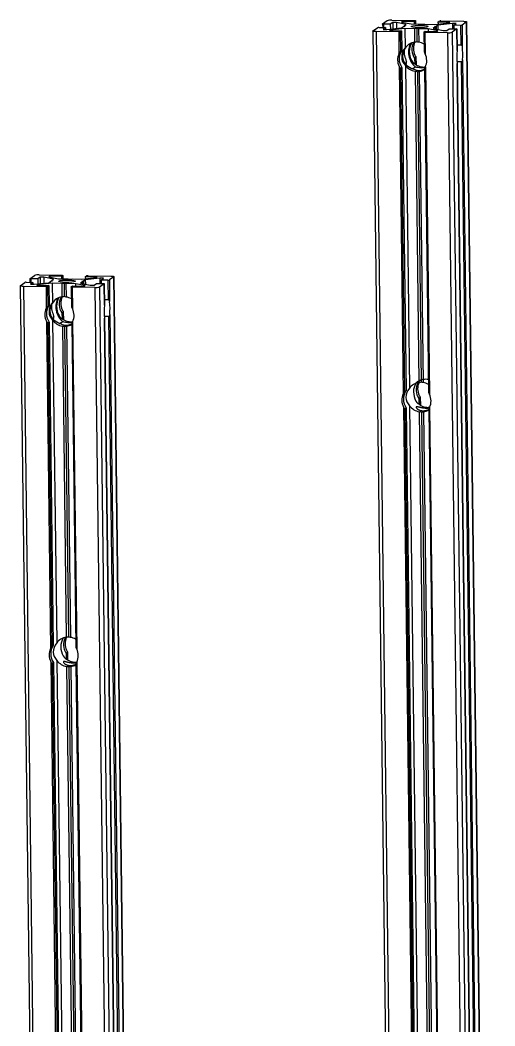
# Model space of a CAD drawing. Header units: millimetres. Extents: x 0 to 279, y 0 to 216.
# Drawn here: x 126.78 to 138.5, y 142.18 to 167.04 of the extents above; entities that cross this region are included whole.
import ezdxf

# ---------------------------------------------------------------- set-up
doc = ezdxf.new("R2010")
doc.units = ezdxf.units.MM

msp = doc.modelspace()

# ---------------------------------------------------------------- linework, layer by layer
at = {"color": 7, "linetype": 'Continuous', "lineweight": 25}
for p, q in [((135.492, 166.771), (135.604, 166.852)), ((135.639, 166.855), (135.806, 166.853)), ((135.733, 166.945), (135.845, 167.026)), ((135.733, 166.944), (135.734, 166.854)), ((135.806, 166.853), (135.747, 166.81)), ((135.923, 166.938), (135.757, 166.94)), ((135.806, 166.853), (135.807, 166.809)), ((135.839, 166.809), (136.199, 166.847)), ((135.982, 166.98), (135.923, 166.938)), ((135.923, 166.938), (135.925, 166.818)), ((136.283, 166.83), (135.923, 166.792)), ((135.962, 167.038), (136.521, 167.029)), ((136.074, 166.978), (135.982, 166.98)), ((135.982, 166.98), (135.984, 166.824)), ((136.314, 166.93), (136.074, 166.978)), ((136.074, 166.978), (136.076, 166.834)), ((136.217, 167.005), (136.199, 166.992)), ((136.199, 166.992), (136.439, 166.944)), ((136.199, 166.847), (136.247, 166.881)), ((136.512, 167), (136.217, 167.005)), ((136.217, 167.005), (136.218, 166.988)), ((136.247, 166.881), (136.286, 166.888)), ((136.267, 166.896), (136.314, 166.93)), ((136.286, 166.888), (136.267, 166.896)), ((136.267, 166.896), (136.267, 166.885)), ((136.52, 166.827), (136.283, 166.83)), ((136.283, 166.83), (136.289, 166.356)), ((136.439, 166.944), (136.677, 166.94)), ((136.545, 167.024), (136.512, 167)), ((136.512, 167), (136.512, 166.943)), ((136.577, 166.83), (136.52, 166.827)), ((136.52, 166.827), (136.524, 166.494)), ((136.546, 166.942), (136.545, 167.025)), ((136.622, 166.825), (136.577, 166.83)), ((136.577, 166.83), (136.581, 166.501)), ((136.859, 166.821), (136.622, 166.825)), ((136.622, 166.825), (136.626, 166.492)), ((136.677, 166.94), (136.722, 166.935)), ((136.722, 166.935), (136.778, 166.938)), ((136.778, 166.938), (137.016, 166.934)), ((137.099, 166.773), (136.859, 166.821)), ((136.859, 166.821), (136.86, 166.763)), ((137.031, 166.869), (136.984, 166.835)), ((136.984, 166.835), (137.224, 166.786)), ((137.052, 166.884), (137.012, 166.877)), ((137.012, 166.877), (137.031, 166.869)), ((137.016, 166.934), (137.376, 166.973)), ((137.031, 166.869), (137.032, 166.825)), ((137.099, 166.918), (137.052, 166.884)), ((137.052, 166.884), (137.052, 166.821)), ((137.459, 166.956), (137.099, 166.918)), ((137.099, 166.918), (137.1, 166.811)), ((137.1, 166.991), (137.133, 167.015)), ((137.394, 166.986), (137.1, 166.991)), ((137.1, 166.991), (137.101, 166.944)), ((137.169, 167.019), (137.727, 167.01)), ((137.316, 166.785), (137.375, 166.827)), ((137.375, 166.827), (137.542, 166.825)), ((137.376, 166.973), (137.394, 166.986)), ((137.551, 166.955), (137.459, 166.956)), ((137.459, 166.956), (137.461, 166.826)), ((137.492, 166.912), (137.551, 166.955)), ((137.659, 166.91), (137.492, 166.912)), ((137.492, 166.912), (137.493, 166.826)), ((137.572, 166.299), (137.566, 166.821)), ((137.659, 166.91), (137.665, 166.427)), ((137.806, 166.994), (137.694, 166.913)), ((137.694, 166.913), (137.701, 166.381)), ((137.806, 166.994), (138.503, 111.367)), ((138.505, 111.37), (137.808, 166.997)), ((135.491, 166.768), (136.187, 111.141)), ((136.13, 166.746), (135.571, 166.755)), ((135.571, 166.755), (136.268, 111.128)), ((135.747, 166.81), (135.839, 166.809)), ((135.923, 166.792), (135.904, 166.779)), ((135.904, 166.779), (136.198, 166.774)), ((135.923, 166.792), (135.923, 166.778)), ((136.13, 166.746), (136.137, 166.213)), ((136.198, 166.774), (136.165, 166.75)), ((136.165, 166.75), (136.171, 166.267)), ((136.198, 166.774), (136.204, 166.291)), ((136.753, 166.74), (136.759, 166.256)), ((136.754, 166.74), (136.787, 166.765)), ((137.336, 166.727), (136.777, 166.736)), ((136.777, 166.736), (136.784, 166.203)), ((136.787, 166.765), (137.081, 166.76)), ((137.081, 166.76), (137.099, 166.773)), ((137.224, 166.786), (137.316, 166.785)), ((137.336, 166.727), (138.033, 111.099)), ((137.565, 166.82), (137.454, 166.739)), ((137.454, 166.739), (138.15, 111.112)), ((137.565, 166.82), (137.572, 166.287)), ((136.451, 166.476), (136.445, 166.469)), ((137.571, 166.428), (137.665, 166.427)), ((136.171, 166.267), (136.204, 166.291)), ((136.556, 166.122), (136.523, 166.097)), ((136.523, 166.097), (136.525, 165.958)), ((136.559, 165.935), (136.557, 166.123)), ((137.572, 166.287), (137.571, 166.299)), ((136.141, 165.893), (136.242, 157.8)), ((136.21, 165.871), (136.176, 165.847)), ((136.176, 165.847), (136.277, 157.854)), ((136.21, 165.871), (136.31, 157.878)), ((136.294, 165.919), (136.394, 157.943)), ((136.764, 165.838), (136.864, 157.843)), ((136.788, 165.883), (136.889, 157.79)), ((137.67, 166.007), (137.572, 166.008)), ((137.576, 165.967), (138.161, 119.271)), ((137.576, 165.957), (137.576, 165.967)), ((138.161, 119.283), (137.577, 165.957)), ((137.67, 166.007), (138.254, 119.411)), ((137.705, 166.06), (138.29, 119.365)), ((136.533, 165.774), (136.629, 158.081)), ((136.59, 165.773), (136.686, 158.088)), ((136.635, 165.772), (136.731, 158.079)), ((127.023, 160.647), (127.135, 160.728)), ((127.023, 160.646), (127.024, 160.556)), ((127.214, 160.64), (127.047, 160.642)), ((127.272, 160.682), (127.214, 160.64)), ((127.214, 160.64), (127.215, 160.52)), ((127.253, 160.74), (127.812, 160.731)), ((127.365, 160.681), (127.272, 160.682)), ((127.272, 160.682), (127.274, 160.526)), ((127.605, 160.633), (127.365, 160.681)), ((127.365, 160.681), (127.366, 160.536)), ((127.508, 160.707), (127.489, 160.694)), ((127.489, 160.694), (127.73, 160.646)), ((127.802, 160.703), (127.508, 160.707)), ((127.508, 160.707), (127.508, 160.69)), ((127.557, 160.598), (127.605, 160.633)), ((127.73, 160.646), (127.967, 160.642)), ((127.835, 160.727), (127.802, 160.703)), ((127.802, 160.703), (127.803, 160.645)), ((127.837, 160.644), (127.836, 160.728)), ((127.967, 160.642), (128.012, 160.637)), ((128.012, 160.637), (128.069, 160.641)), ((128.069, 160.641), (128.306, 160.637)), ((128.306, 160.637), (128.666, 160.675)), ((128.389, 160.62), (128.342, 160.586)), ((128.749, 160.659), (128.389, 160.62)), ((128.389, 160.62), (128.391, 160.514)), ((128.39, 160.693), (128.423, 160.717)), ((128.684, 160.689), (128.39, 160.693)), ((128.39, 160.693), (128.391, 160.646)), ((128.459, 160.721), (129.018, 160.712)), ((128.666, 160.675), (128.684, 160.689)), ((128.841, 160.657), (128.749, 160.659)), ((128.749, 160.659), (128.751, 160.528)), ((128.783, 160.615), (128.841, 160.657)), ((128.949, 160.612), (128.783, 160.615)), ((128.783, 160.615), (128.784, 160.528)), ((128.949, 160.612), (128.955, 160.129)), ((129.096, 160.696), (128.985, 160.616)), ((128.985, 160.616), (128.991, 160.083)), ((129.096, 160.696), (129.793, 105.069)), ((129.795, 105.072), (129.098, 160.699)), ((126.781, 160.47), (127.478, 104.843)), ((126.783, 160.473), (126.894, 160.554)), ((127.42, 160.448), (126.861, 160.457)), ((126.861, 160.457), (127.558, 104.83)), ((126.93, 160.558), (127.096, 160.555)), ((127.096, 160.555), (127.038, 160.512)), ((127.038, 160.512), (127.13, 160.511)), ((127.096, 160.555), (127.097, 160.512)), ((127.13, 160.511), (127.49, 160.549)), ((127.213, 160.494), (127.195, 160.481)), ((127.195, 160.481), (127.489, 160.476)), ((127.573, 160.533), (127.213, 160.494)), ((127.213, 160.494), (127.213, 160.481)), ((127.42, 160.448), (127.427, 159.916)), ((127.489, 160.476), (127.455, 160.452)), ((127.455, 160.452), (127.461, 159.969)), ((127.489, 160.476), (127.495, 159.994)), ((127.49, 160.549), (127.537, 160.584)), ((127.537, 160.584), (127.577, 160.591)), ((127.577, 160.591), (127.557, 160.598)), ((127.557, 160.598), (127.558, 160.587)), ((127.81, 160.529), (127.573, 160.533)), ((127.573, 160.533), (127.579, 160.058)), ((127.867, 160.532), (127.81, 160.529)), ((127.81, 160.529), (127.814, 160.196)), ((127.912, 160.527), (127.867, 160.532)), ((127.867, 160.532), (127.871, 160.203)), ((128.149, 160.524), (127.912, 160.527)), ((127.912, 160.527), (127.916, 160.195)), ((128.043, 160.442), (128.049, 159.958)), ((128.044, 160.443), (128.077, 160.467)), ((128.626, 160.429), (128.067, 160.438)), ((128.067, 160.438), (128.074, 159.905)), ((128.077, 160.467), (128.371, 160.462)), ((128.39, 160.475), (128.149, 160.524)), ((128.149, 160.524), (128.15, 160.466)), ((128.322, 160.571), (128.274, 160.537)), ((128.274, 160.537), (128.514, 160.489)), ((128.342, 160.586), (128.302, 160.579)), ((128.302, 160.579), (128.322, 160.571)), ((128.322, 160.571), (128.322, 160.527)), ((128.342, 160.586), (128.343, 160.523)), ((128.371, 160.462), (128.39, 160.475)), ((128.514, 160.489), (128.606, 160.487)), ((128.606, 160.487), (128.665, 160.53)), ((128.626, 160.429), (129.323, 104.802)), ((128.665, 160.53), (128.832, 160.527)), ((128.855, 160.522), (128.744, 160.442)), ((128.744, 160.442), (129.441, 104.814)), ((128.855, 160.522), (128.862, 159.99)), ((128.863, 160.001), (128.856, 160.523)), ((127.741, 160.179), (127.735, 160.171)), ((128.861, 160.131), (128.955, 160.129)), ((127.461, 159.969), (127.495, 159.994)), ((128.862, 159.99), (128.862, 160.001)), ((127.584, 159.622), (127.684, 151.645)), ((127.846, 159.824), (127.813, 159.8)), ((127.813, 159.8), (127.815, 159.66)), ((127.849, 159.637), (127.847, 159.826)), ((128.961, 159.709), (128.862, 159.711)), ((128.866, 159.669), (129.451, 112.974)), ((128.866, 159.66), (128.866, 159.669)), ((129.451, 112.985), (128.867, 159.66)), ((128.961, 159.709), (129.544, 113.113)), ((128.995, 159.763), (129.58, 113.067)), ((127.431, 159.596), (127.532, 151.502)), ((127.5, 159.573), (127.467, 159.549)), ((127.467, 159.549), (127.567, 151.556)), ((127.5, 159.573), (127.6, 151.58)), ((127.823, 159.476), (127.92, 151.783)), ((127.88, 159.476), (127.977, 151.79)), ((127.925, 159.474), (128.022, 151.781)), ((128.054, 159.54), (128.155, 151.545)), ((128.078, 159.585), (128.179, 151.492)), ((136.277, 157.854), (136.31, 157.878)), ((136.662, 157.708), (136.628, 157.684)), ((136.628, 157.684), (136.63, 157.544)), ((136.664, 157.521), (136.662, 157.71)), ((136.246, 157.48), (136.725, 119.197)), ((136.315, 157.458), (136.282, 157.434)), ((136.282, 157.434), (136.76, 119.251)), ((136.315, 157.458), (136.793, 119.275)), ((136.399, 157.506), (136.877, 119.34)), ((136.87, 157.424), (137.348, 119.24)), ((136.893, 157.469), (137.373, 119.187)), ((136.639, 157.36), (137.113, 119.478)), ((136.695, 157.36), (137.17, 119.485)), ((136.74, 157.359), (137.215, 119.476)), ((127.567, 151.556), (127.6, 151.58)), ((127.952, 151.41), (127.919, 151.386)), ((127.955, 151.223), (127.952, 151.412)), ((127.536, 151.182), (128.016, 112.9)), ((127.605, 151.16), (127.572, 151.136)), ((127.605, 151.16), (128.084, 112.978)), ((127.69, 151.208), (128.168, 113.042)), ((127.919, 151.386), (127.92, 151.247)), ((128.183, 151.172), (128.663, 112.889)), ((127.572, 151.136), (128.05, 112.954)), ((127.929, 151.063), (128.403, 113.18)), ((127.986, 151.062), (128.46, 113.187)), ((128.031, 151.061), (128.505, 113.179)), ((128.16, 151.127), (128.638, 112.942))]:
    msp.add_line(p, q, dxfattribs=at)
at = {"color": 8, "linetype": 'Continuous', "lineweight": 25}
for p, q in [((135.757, 166.94), (135.758, 166.853)), ((136.545, 167.024), (136.546, 166.942)), ((136.556, 166.122), (136.559, 165.935)), ((127.047, 160.642), (127.048, 160.556)), ((127.835, 160.727), (127.836, 160.644)), ((127.846, 159.824), (127.849, 159.637)), ((136.662, 157.708), (136.664, 157.522)), ((127.952, 151.41), (127.954, 151.224))]:
    msp.add_line(p, q, dxfattribs=at)
at = {"color": 7, "linetype": 'Continuous', "lineweight": 25, "flags": 128}
for points in [[(135.757, 166.94), (135.751, 166.94), (135.746, 166.941), (135.741, 166.941), (135.738, 166.942), (135.735, 166.942), (135.733, 166.943), (135.733, 166.944), (135.733, 166.945)], [(136.69, 166.912), (136.764, 166.908), (136.821, 166.901), (136.852, 166.891), (136.852, 166.879), (136.821, 166.868), (136.764, 166.859), (136.689, 166.854), (136.609, 166.853), (136.534, 166.857), (136.477, 166.864), (136.446, 166.874), (136.447, 166.886), (136.477, 166.897), (136.534, 166.905), (136.609, 166.911), (136.69, 166.912)], [(136.521, 167.029), (136.527, 167.029), (136.532, 167.029), (136.537, 167.028), (136.54, 167.028), (136.543, 167.027), (136.545, 167.026), (136.545, 167.025), (136.545, 167.024)], [(137.542, 166.825), (137.547, 166.825), (137.552, 166.824), (137.557, 166.824), (137.561, 166.823), (137.563, 166.822), (137.565, 166.822), (137.566, 166.821), (137.565, 166.82)], [(137.727, 167.01), (137.746, 167.009), (137.763, 167.008), (137.779, 167.007), (137.791, 167.005), (137.8, 167.002), (137.806, 167), (137.808, 166.997), (137.806, 166.994)], [(135.571, 166.755), (135.552, 166.756), (135.535, 166.757), (135.52, 166.758), (135.507, 166.76), (135.498, 166.763), (135.492, 166.765), (135.491, 166.768), (135.492, 166.771)], [(136.777, 166.736), (136.771, 166.736), (136.766, 166.736), (136.762, 166.737), (136.758, 166.737), (136.755, 166.738), (136.754, 166.739), (136.753, 166.74), (136.754, 166.74)], [(127.047, 160.642), (127.041, 160.643), (127.036, 160.643), (127.032, 160.643), (127.028, 160.644), (127.025, 160.645), (127.023, 160.646), (127.023, 160.646), (127.023, 160.647)], [(127.98, 160.614), (128.054, 160.611), (128.111, 160.603), (128.142, 160.593), (128.142, 160.582), (128.111, 160.571), (128.054, 160.562), (127.98, 160.557), (127.899, 160.556), (127.825, 160.559), (127.768, 160.566), (127.737, 160.577), (127.737, 160.588), (127.768, 160.599), (127.825, 160.608), (127.899, 160.613), (127.98, 160.614)], [(127.812, 160.731), (127.817, 160.731), (127.822, 160.731), (127.827, 160.731), (127.831, 160.73), (127.833, 160.729), (127.835, 160.728), (127.836, 160.728), (127.835, 160.727)], [(129.018, 160.712), (129.036, 160.712), (129.054, 160.71), (129.069, 160.709), (129.081, 160.707), (129.091, 160.705), (129.096, 160.702), (129.098, 160.699), (129.096, 160.696)], [(126.861, 160.457), (126.842, 160.458), (126.825, 160.459), (126.81, 160.461), (126.798, 160.463), (126.788, 160.465), (126.783, 160.468), (126.781, 160.47), (126.783, 160.473)], [(128.067, 160.438), (128.062, 160.438), (128.056, 160.439), (128.052, 160.439), (128.048, 160.44), (128.045, 160.44), (128.044, 160.441), (128.043, 160.442), (128.044, 160.443)], [(128.832, 160.527), (128.838, 160.527), (128.843, 160.527), (128.847, 160.526), (128.851, 160.525), (128.854, 160.525), (128.855, 160.524), (128.856, 160.523), (128.855, 160.522)]]:
    msp.add_lwpolyline(points, dxfattribs=at)
at = {"color": 7, "linetype": 'Continuous', "lineweight": 25}
for centre, radius, start, end in [((135.632, 166.758), 0.0973, 85.5942, 106.6132), ((135.937, 166.715), 0.324, 85.5946, 106.6127), ((137.161, 166.922), 0.0973, 85.5939, 106.613), ((137.667, 167.007), 0.0973, 265.5959, 286.6114), ((136.137, 166.843), 0.0973, 265.5957, 286.6117), ((137.361, 167.05), 0.324, 265.5951, 286.6123), ((136.568, 166.149), 0.347, 97.2235, 143.5013), ((136.822, 166.312), 0.368, 150.9589, 215.6433), ((136.86, 166.34), 0.367, 154.8482, 206.587), ((136.568, 166.129), 0.368, 59.0666, 80.8545), ((135.993, 166.199), 1.718, 355.3695, 6.0657), ((136.469, 166.057), 0.367, 154.8482, 206.587), ((136.507, 166.085), 0.367, 145.7452, 215.6899), ((136.456, 166.039), 0.367, 334.8481, 26.5871), ((139.284, 166.149), 1.718, 175.3695, 186.0657), ((136.593, 166.142), 0.373, 216.615, 260.7071), ((135.342, 166.136), 0.991, 348.3911, 353.2291), ((136.75, 166.255), 0.373, 216.6125, 260.7081), ((136.591, 166.118), 0.349, 277.271, 299.8461), ((127.228, 160.417), 0.324, 85.5946, 106.6128), ((128.451, 160.624), 0.0973, 85.5947, 106.6127), ((128.957, 160.709), 0.0973, 265.5949, 286.6125), ((126.922, 160.461), 0.0973, 85.5946, 106.6133), ((127.428, 160.545), 0.0973, 265.5949, 286.612), ((128.651, 160.752), 0.324, 265.5946, 286.6128), ((127.858, 159.852), 0.347, 97.2235, 143.5013), ((128.112, 160.014), 0.368, 150.9589, 215.6433), ((128.15, 160.043), 0.367, 154.8482, 206.587), ((127.858, 159.831), 0.368, 59.0666, 80.8545), ((127.759, 159.76), 0.367, 154.8482, 206.587), ((127.798, 159.787), 0.367, 145.7452, 215.6899), ((127.746, 159.741), 0.367, 334.8481, 26.5871), ((130.574, 159.851), 1.718, 175.3695, 186.0656), ((127.283, 159.901), 1.718, 355.3695, 6.0657), ((127.884, 159.844), 0.373, 216.615, 260.7071), ((126.632, 159.838), 0.991, 348.3915, 353.2287), ((128.04, 159.957), 0.373, 216.6125, 260.7081), ((127.881, 159.82), 0.349, 277.271, 299.8461), ((136.613, 157.671), 0.367, 145.7432, 215.692), ((136.673, 157.736), 0.347, 97.2219, 143.4986), ((136.927, 157.898), 0.368, 150.958, 215.6455), ((136.965, 157.927), 0.367, 154.8445, 206.5906), ((136.673, 157.716), 0.368, 59.0695, 80.8539), ((136.574, 157.644), 0.367, 154.8445, 206.5906), ((136.561, 157.625), 0.367, 334.8445, 26.5907), ((136.699, 157.728), 0.373, 216.6149, 260.7082), ((136.855, 157.841), 0.373, 216.6163, 260.7074), ((136.696, 157.705), 0.349, 277.2737, 299.8411), ((127.963, 151.438), 0.347, 97.2219, 143.4986), ((128.217, 151.601), 0.368, 150.958, 215.6455), ((128.256, 151.629), 0.367, 154.8445, 206.5906), ((127.963, 151.418), 0.368, 59.0695, 80.8539), ((127.864, 151.346), 0.367, 154.8445, 206.5906), ((127.903, 151.374), 0.367, 145.7432, 215.692), ((127.851, 151.328), 0.367, 334.8445, 26.5907), ((127.989, 151.431), 0.373, 216.6149, 260.7082), ((128.146, 151.544), 0.373, 216.6163, 260.7074), ((127.986, 151.407), 0.349, 277.2737, 299.8411)]:
    msp.add_arc(centre, radius, start, end, dxfattribs=at)
for centre, major_axis, ratio, start_param, end_param in [((136.637, 166.175), (0.419, 0.132), 0.817261, 2.256505, 3.544102), ((136.658, 166.19), (0.419, 0.132), 0.817262, 2.014034, 4.062077), ((136.658, 166.19), (-0.113, 0.359), 0.740001, 0.473089, 2.34613), ((136.679, 166.205), (-0.113, 0.359), 0.740002, 0.540561, 1.828149), ((136.585, 166.137), (0.391, 0.103), 0.89391, 1.351303, 1.493172), ((136.585, 166.137), (-0.125, 0.35), 0.83759, 5.752419, 5.894288), ((136.554, 166.191), (-0.113, 0.359), 0.740001, 1.01251, 1.828166), ((136.73, 166.242), (-0.125, 0.35), 0.83759, 2.610823, 2.752692), ((136.73, 166.242), (0.391, 0.103), 0.89391, 4.492892, 4.634761), ((136.585, 166.137), (0.391, 0.103), 0.89391, 4.35102, 4.492889), ((136.585, 166.137), (-0.125, 0.35), 0.83759, 2.752688, 2.894557), ((127.948, 159.892), (0.419, 0.132), 0.817262, 2.014034, 4.062077), ((127.948, 159.892), (-0.113, 0.359), 0.740001, 0.473089, 2.34613), ((127.969, 159.907), (-0.113, 0.359), 0.740002, 0.540561, 1.828149), ((127.876, 159.84), (0.391, 0.103), 0.89391, 1.351303, 1.493172), ((127.876, 159.84), (-0.125, 0.35), 0.83759, 5.752419, 5.894288), ((127.927, 159.877), (0.419, 0.132), 0.817261, 2.256505, 3.544102), ((127.844, 159.894), (-0.113, 0.359), 0.740001, 1.01251, 1.828166), ((127.876, 159.84), (0.391, 0.103), 0.89391, 4.35102, 4.492889), ((127.876, 159.84), (-0.125, 0.35), 0.83759, 2.752688, 2.894557), ((128.021, 159.944), (-0.125, 0.35), 0.83759, 2.610823, 2.752692), ((128.021, 159.944), (0.391, 0.103), 0.89391, 4.492892, 4.634761), ((136.742, 157.761), (0.419, 0.132), 0.817261, 2.256469, 3.544138), ((136.784, 157.791), (-0.113, 0.359), 0.740002, 0.540525, 1.828185), ((136.691, 157.724), (0.391, 0.103), 0.89391, 1.351303, 1.493168), ((136.691, 157.724), (-0.125, 0.35), 0.83759, 5.752423, 5.894288), ((136.836, 157.829), (-0.125, 0.35), 0.83759, 2.610826, 2.752692), ((136.836, 157.829), (0.391, 0.103), 0.89391, 4.492892, 4.634757), ((136.691, 157.724), (0.391, 0.103), 0.89391, 4.351023, 4.492889), ((136.691, 157.724), (-0.125, 0.35), 0.83759, 2.752688, 2.894553), ((128.074, 151.494), (-0.113, 0.359), 0.740002, 0.540525, 1.828185), ((127.981, 151.426), (0.391, 0.103), 0.89391, 1.351303, 1.493168), ((127.981, 151.426), (-0.125, 0.35), 0.83759, 5.752423, 5.894288), ((128.033, 151.464), (0.419, 0.132), 0.817261, 2.256469, 3.544138), ((128.126, 151.531), (-0.125, 0.35), 0.83759, 2.610826, 2.752692), ((128.126, 151.531), (0.391, 0.103), 0.89391, 4.492892, 4.634757), ((127.981, 151.426), (0.391, 0.103), 0.89391, 4.351023, 4.492889), ((127.981, 151.426), (-0.125, 0.35), 0.83759, 2.752688, 2.894553)]:
    msp.add_ellipse(centre, major_axis=major_axis, ratio=ratio, start_param=start_param, end_param=end_param, dxfattribs=at)
for points, knots in [([(137.665, 166.427), (137.667, 166.427), (137.672, 166.426), (137.68, 166.423), (137.688, 166.416), (137.697, 166.401), (137.7, 166.389), (137.701, 166.381)], [0, 0, 0, 0, 0.09833, 0.195954, 0.345391, 0.596581, 1, 1, 1, 1]), ([(136.137, 166.213), (136.141, 166.222), (136.148, 166.235), (136.157, 166.25), (136.163, 166.258), (136.168, 166.264), (136.17, 166.266), (136.171, 166.267), (136.171, 166.267)], [0, 0, 0, 0, 0.420371, 0.587009, 0.754545, 0.861489, 0.951877, 1, 1, 1, 1]), ([(136.532, 166.176), (136.537, 166.167), (136.543, 166.155), (136.551, 166.139), (136.555, 166.131), (136.557, 166.125), (136.557, 166.122), (136.556, 166.122), (136.556, 166.122)], [0, 0, 0, 0, 0.420399, 0.586991, 0.754527, 0.861479, 0.951874, 1, 1, 1, 1]), ([(136.759, 166.256), (136.759, 166.256), (136.759, 166.255), (136.76, 166.251), (136.764, 166.242), (136.772, 166.226), (136.779, 166.212), (136.784, 166.203)], [0, 0, 0, 0, 0.01572, 0.122294, 0.285421, 0.559612, 1, 1, 1, 1]), ([(136.176, 165.847), (136.176, 165.847), (136.175, 165.847), (136.17, 165.85), (136.164, 165.856), (136.153, 165.871), (136.145, 165.885), (136.141, 165.893)], [0, 0, 0, 0, 0.098327, 0.195957, 0.345394, 0.596572, 1, 1, 1, 1]), ([(136.547, 165.879), (136.54, 165.875), (136.513, 165.862), (136.478, 165.841), (136.455, 165.827), (136.457, 165.826), (136.458, 165.826)], [0, 0, 0, 0, 0.135028, 0.480224, 0.795335, 1, 1, 1, 1]), ([(136.49, 165.837), (136.494, 165.835), (136.512, 165.822), (136.554, 165.803), (136.62, 165.794), (136.686, 165.8), (136.738, 165.816), (136.766, 165.828), (136.777, 165.833)], [0, 0, 0, 0, 0.062816, 0.291745, 0.504332, 0.692198, 0.879016, 1, 1, 1, 1]), ([(136.776, 165.861), (136.774, 165.86), (136.755, 165.856), (136.705, 165.854), (136.639, 165.859), (136.586, 165.869), (136.558, 165.876), (136.547, 165.879)], [0, 0, 0, 0, 0.039628, 0.330063, 0.589296, 0.847827, 1, 1, 1, 1]), ([(136.788, 165.883), (136.783, 165.874), (136.777, 165.862), (136.77, 165.848), (136.766, 165.842), (136.764, 165.838), (136.764, 165.838), (136.764, 165.838)], [0, 0, 0, 0, 0.4592279, 0.6412647, 0.8242819, 0.9411005, 1, 1, 1, 1]), ([(137.705, 166.06), (137.704, 166.051), (137.702, 166.038), (137.694, 166.022), (137.688, 166.014), (137.681, 166.009), (137.675, 166.007), (137.672, 166.007), (137.67, 166.007)], [0, 0, 0, 0, 0.4203829, 0.5870255, 0.7545656, 0.8615127, 0.9518745, 1, 1, 1, 1]), ([(128.955, 160.129), (128.958, 160.129), (128.962, 160.128), (128.97, 160.125), (128.978, 160.118), (128.987, 160.104), (128.99, 160.091), (128.991, 160.083)], [0, 0, 0, 0, 0.098327, 0.195957, 0.345394, 0.596572, 1, 1, 1, 1]), ([(127.427, 159.916), (127.431, 159.925), (127.438, 159.937), (127.448, 159.952), (127.454, 159.96), (127.458, 159.966), (127.46, 159.969), (127.461, 159.969), (127.461, 159.969)], [0, 0, 0, 0, 0.420372, 0.587018, 0.754543, 0.861488, 0.951877, 1, 1, 1, 1]), ([(127.822, 159.879), (127.827, 159.869), (127.833, 159.857), (127.841, 159.841), (127.845, 159.833), (127.847, 159.827), (127.847, 159.825), (127.847, 159.824), (127.846, 159.824)], [0, 0, 0, 0, 0.420398, 0.58698, 0.754526, 0.861461, 0.951874, 1, 1, 1, 1]), ([(128.049, 159.958), (128.049, 159.958), (128.049, 159.957), (128.05, 159.953), (128.054, 159.945), (128.062, 159.928), (128.07, 159.914), (128.074, 159.905)], [0, 0, 0, 0, 0.01572, 0.122275, 0.285418, 0.559611, 1, 1, 1, 1]), ([(128.995, 159.763), (128.994, 159.753), (128.992, 159.74), (128.984, 159.724), (128.978, 159.716), (128.971, 159.711), (128.965, 159.709), (128.962, 159.709), (128.961, 159.709)], [0, 0, 0, 0, 0.42039, 0.587032, 0.754571, 0.86151, 0.951876, 1, 1, 1, 1]), ([(127.467, 159.549), (127.466, 159.549), (127.465, 159.549), (127.461, 159.552), (127.454, 159.559), (127.443, 159.573), (127.435, 159.587), (127.431, 159.596)], [0, 0, 0, 0, 0.098328, 0.195941, 0.345392, 0.596572, 1, 1, 1, 1]), ([(127.838, 159.581), (127.83, 159.577), (127.803, 159.564), (127.768, 159.543), (127.746, 159.529), (127.747, 159.529), (127.748, 159.529)], [0, 0, 0, 0, 0.135029, 0.480221, 0.795333, 1, 1, 1, 1]), ([(127.78, 159.54), (127.784, 159.537), (127.802, 159.524), (127.844, 159.506), (127.91, 159.496), (127.976, 159.503), (128.028, 159.518), (128.056, 159.53), (128.067, 159.535)], [0, 0, 0, 0, 0.062818, 0.291748, 0.504334, 0.692201, 0.879019, 1, 1, 1, 1]), ([(128.067, 159.563), (128.064, 159.562), (128.045, 159.558), (127.995, 159.556), (127.929, 159.561), (127.876, 159.572), (127.848, 159.579), (127.838, 159.581)], [0, 0, 0, 0, 0.039625, 0.330061, 0.589295, 0.847827, 1, 1, 1, 1]), ([(128.078, 159.585), (128.074, 159.576), (128.068, 159.564), (128.06, 159.551), (128.056, 159.544), (128.055, 159.541), (128.055, 159.54), (128.055, 159.54)], [0, 0, 0, 0, 0.459229, 0.641275, 0.824281, 0.9411, 1, 1, 1, 1]), ([(136.555, 158.078), (136.555, 158.078), (136.554, 158.079), (136.573, 158.092), (136.608, 158.114), (136.659, 158.141), (136.726, 158.165), (136.775, 158.168), (136.799, 158.169)], [0, 0, 0, 0, 0.1032065, 0.2629459, 0.4214864, 0.6042566, 0.8074092, 1, 1, 1, 1]), ([(136.799, 158.169), (136.821, 158.168), (136.843, 158.168), (136.86, 158.161), (136.86, 158.161)], [0, 0, 0, 0, 0.972908, 1, 1, 1, 1]), ([(136.242, 157.8), (136.246, 157.809), (136.253, 157.821), (136.263, 157.836), (136.269, 157.844), (136.273, 157.85), (136.276, 157.853), (136.276, 157.854), (136.277, 157.854)], [0, 0, 0, 0, 0.411428, 0.580085, 0.749599, 0.857523, 0.948592, 1, 1, 1, 1]), ([(136.637, 157.763), (136.642, 157.754), (136.648, 157.741), (136.656, 157.726), (136.66, 157.717), (136.662, 157.712), (136.662, 157.709), (136.662, 157.708), (136.662, 157.708)], [0, 0, 0, 0, 0.420408, 0.587023, 0.754569, 0.861513, 0.951895, 1, 1, 1, 1]), ([(136.864, 157.843), (136.864, 157.842), (136.864, 157.842), (136.865, 157.838), (136.869, 157.829), (136.878, 157.812), (136.885, 157.798), (136.889, 157.79)], [0, 0, 0, 0, 0.015727, 0.122304, 0.285435, 0.559616, 1, 1, 1, 1]), ([(136.282, 157.434), (136.281, 157.433), (136.28, 157.433), (136.276, 157.436), (136.269, 157.443), (136.258, 157.457), (136.251, 157.471), (136.246, 157.48)], [0, 0, 0, 0, 0.098328, 0.195976, 0.345413, 0.596546, 1, 1, 1, 1]), ([(136.808, 157.442), (136.798, 157.442), (136.782, 157.443), (136.761, 157.445), (136.74, 157.447), (136.719, 157.451), (136.699, 157.455), (136.684, 157.458), (136.67, 157.461), (136.656, 157.465), (136.642, 157.468), (136.629, 157.472), (136.616, 157.475), (136.605, 157.478), (136.594, 157.48), (136.582, 157.482), (136.572, 157.482), (136.564, 157.479), (136.56, 157.474), (136.56, 157.465), (136.565, 157.455), (136.572, 157.445), (136.581, 157.437), (136.588, 157.43), (136.597, 157.423), (136.607, 157.416), (136.619, 157.409), (136.632, 157.403), (136.647, 157.397), (136.662, 157.392), (136.678, 157.388), (136.694, 157.386), (136.711, 157.384), (136.733, 157.383), (136.76, 157.384), (136.79, 157.388), (136.82, 157.396), (136.844, 157.404), (136.861, 157.41), (136.868, 157.413), (136.87, 157.414)], [0, 0, 0, 0, 0.038627, 0.057959, 0.078812, 0.11744, 0.136768, 0.157341, 0.17807, 0.1988, 0.219529, 0.241498, 0.264279, 0.287064, 0.30985, 0.334457, 0.370244, 0.407272, 0.443057, 0.480159, 0.516071, 0.552977, 0.573737, 0.594494, 0.615252, 0.637238, 0.66009, 0.682942, 0.705799, 0.73052, 0.751703, 0.772884, 0.794069, 0.817191, 0.854713, 0.89362, 0.93103, 0.96957, 0.990247, 1, 1, 1, 1]), ([(136.881, 157.447), (136.879, 157.446), (136.872, 157.445), (136.86, 157.444), (136.844, 157.442), (136.827, 157.442), (136.815, 157.442), (136.808, 157.442)], [0, 0, 0, 0, 0.1051612, 0.3236878, 0.5422099, 0.7607416, 1, 1, 1, 1]), ([(136.893, 157.469), (136.889, 157.461), (136.883, 157.448), (136.875, 157.435), (136.872, 157.428), (136.87, 157.425), (136.87, 157.424), (136.87, 157.424)], [0, 0, 0, 0, 0.4592694, 0.6412902, 0.8242779, 0.9411043, 1, 1, 1, 1]), ([(127.532, 151.502), (127.537, 151.511), (127.543, 151.523), (127.553, 151.538), (127.559, 151.547), (127.563, 151.552), (127.566, 151.555), (127.567, 151.556), (127.567, 151.556)], [0, 0, 0, 0, 0.411434, 0.580085, 0.749613, 0.857523, 0.948612, 1, 1, 1, 1]), ([(127.928, 151.465), (127.932, 151.456), (127.939, 151.443), (127.946, 151.428), (127.95, 151.42), (127.952, 151.414), (127.953, 151.411), (127.952, 151.411), (127.952, 151.41)], [0, 0, 0, 0, 0.420405, 0.587026, 0.754571, 0.861514, 0.951895, 1, 1, 1, 1]), ([(128.155, 151.545), (128.155, 151.545), (128.154, 151.544), (128.156, 151.54), (128.159, 151.531), (128.168, 151.515), (128.175, 151.501), (128.179, 151.492)], [0, 0, 0, 0, 0.015728, 0.122286, 0.285434, 0.55961, 1, 1, 1, 1]), ([(127.572, 151.136), (127.571, 151.136), (127.57, 151.136), (127.566, 151.138), (127.559, 151.145), (127.548, 151.16), (127.541, 151.174), (127.536, 151.182)], [0, 0, 0, 0, 0.098329, 0.195961, 0.345413, 0.596541, 1, 1, 1, 1]), ([(128.099, 151.144), (128.088, 151.144), (128.073, 151.145), (128.051, 151.147), (128.03, 151.149), (128.009, 151.153), (127.989, 151.157), (127.975, 151.16), (127.96, 151.163), (127.946, 151.167), (127.932, 151.171), (127.919, 151.174), (127.906, 151.177), (127.895, 151.18), (127.884, 151.182), (127.873, 151.184), (127.862, 151.184), (127.854, 151.182), (127.85, 151.176), (127.851, 151.168), (127.855, 151.157), (127.863, 151.147), (127.871, 151.139), (127.878, 151.132), (127.887, 151.125), (127.898, 151.118), (127.909, 151.111), (127.923, 151.105), (127.937, 151.099), (127.953, 151.094), (127.969, 151.091), (127.984, 151.088), (128.001, 151.086), (128.023, 151.085), (128.05, 151.086), (128.081, 151.091), (128.111, 151.098), (128.135, 151.106), (128.151, 151.112), (128.158, 151.115), (128.16, 151.116)], [0, 0, 0, 0, 0.038627, 0.057959, 0.078813, 0.11744, 0.136767, 0.15734, 0.178071, 0.198801, 0.219529, 0.241498, 0.26428, 0.287063, 0.309849, 0.334459, 0.370244, 0.407271, 0.443056, 0.48016, 0.516071, 0.552978, 0.573738, 0.594495, 0.615253, 0.637238, 0.66009, 0.682943, 0.7058, 0.73052, 0.751703, 0.772885, 0.794069, 0.817192, 0.854714, 0.89362, 0.931031, 0.969571, 0.990247, 1, 1, 1, 1]), ([(128.183, 151.172), (128.179, 151.163), (128.173, 151.151), (128.165, 151.137), (128.162, 151.131), (128.16, 151.127), (128.16, 151.127), (128.16, 151.127)], [0, 0, 0, 0, 0.4592751, 0.6412983, 0.8242757, 0.9411035, 1, 1, 1, 1]), ([(128.172, 151.149), (128.169, 151.149), (128.162, 151.147), (128.15, 151.146), (128.134, 151.145), (128.117, 151.144), (128.105, 151.144), (128.099, 151.144)], [0, 0, 0, 0, 0.1051546, 0.3236821, 0.542209, 0.7607416, 1, 1, 1, 1])]:
    msp.add_open_spline(points, degree=3, knots=knots, dxfattribs=at)

doc.saveas('drawing.dxf')
